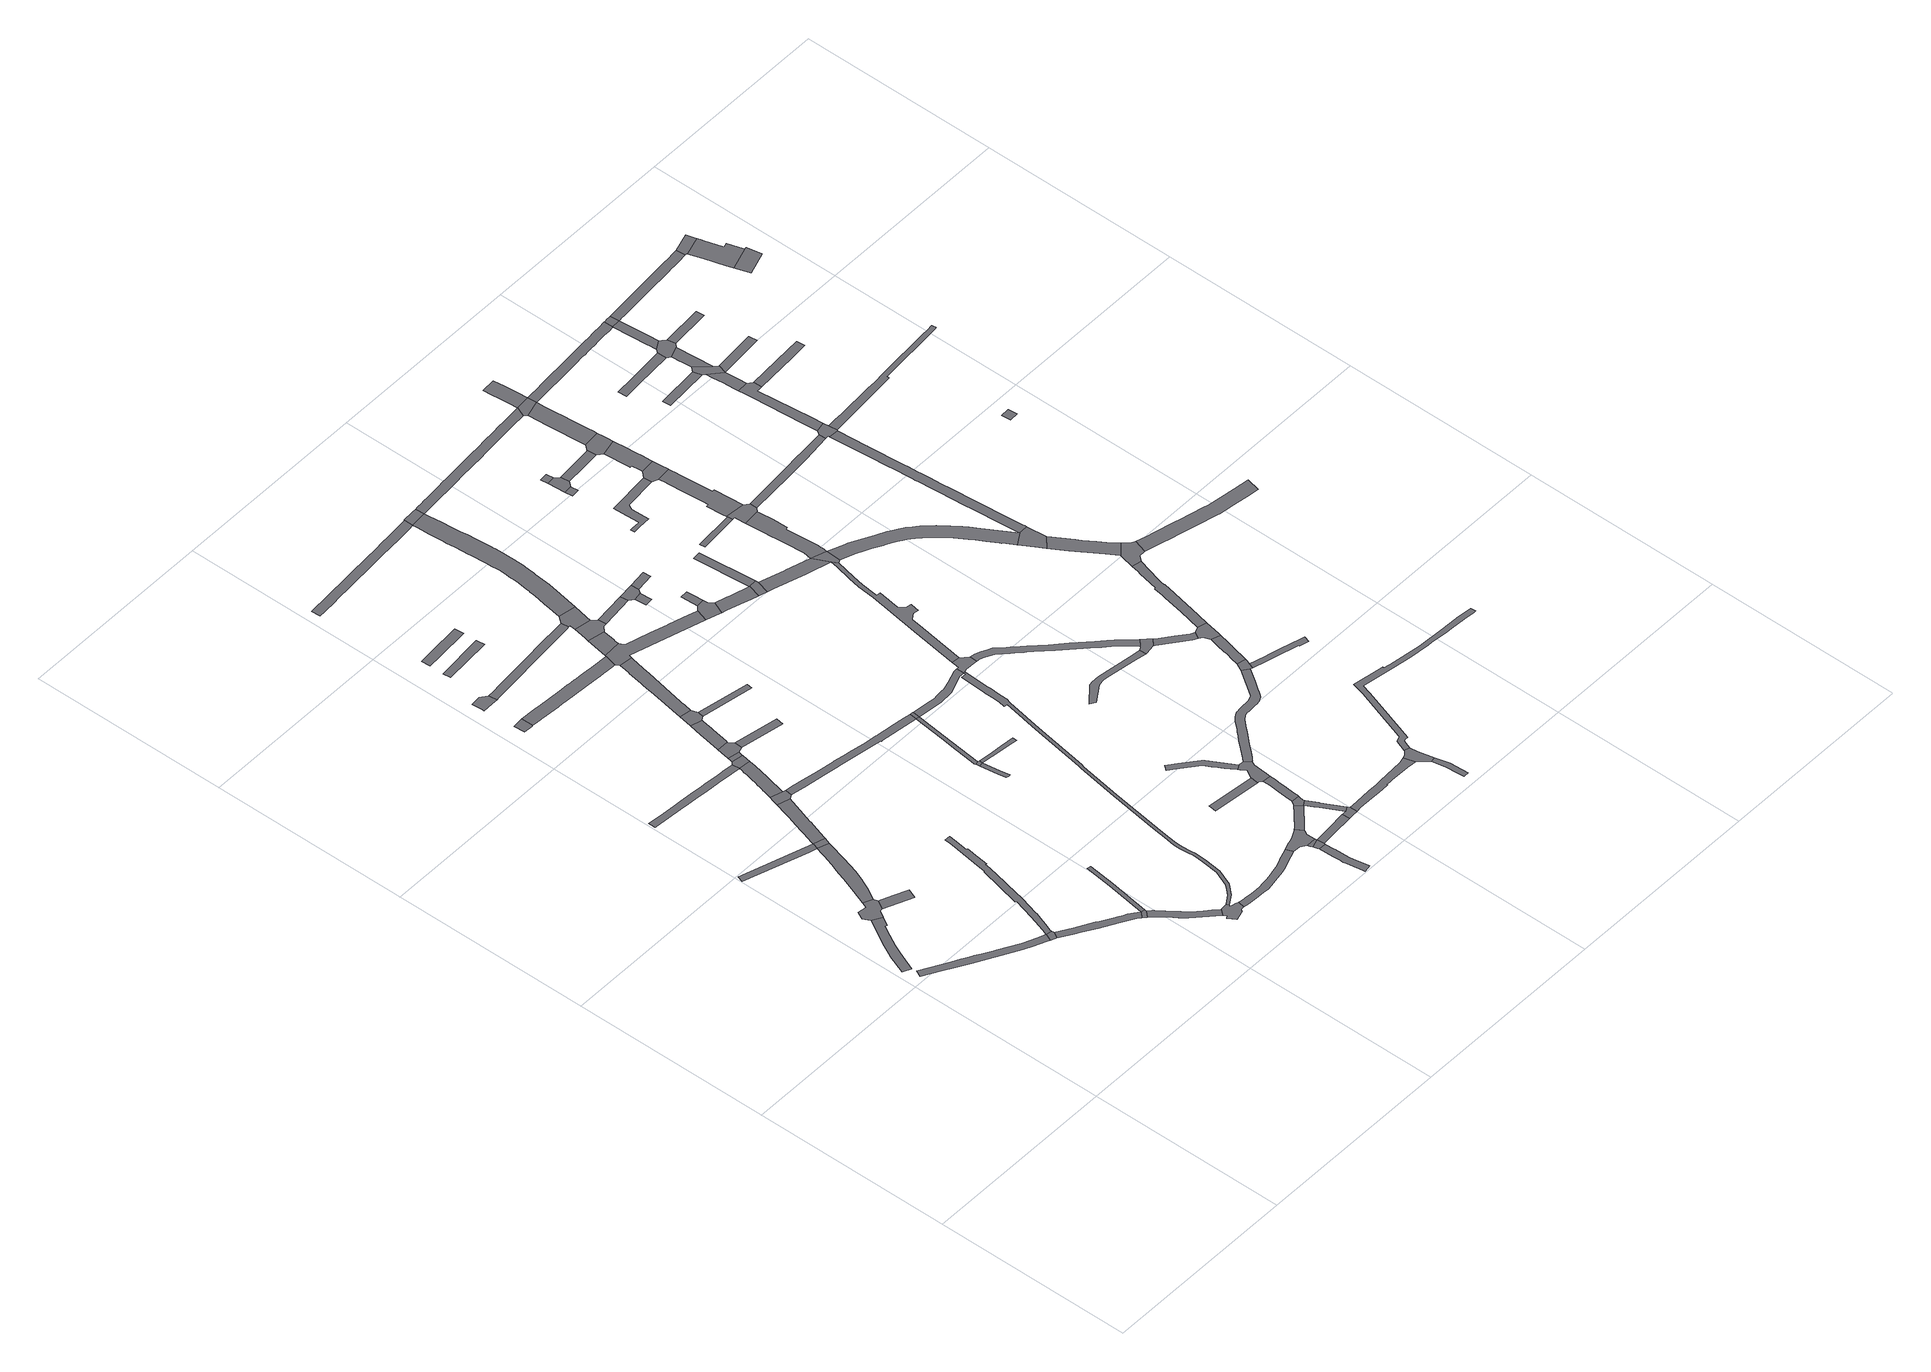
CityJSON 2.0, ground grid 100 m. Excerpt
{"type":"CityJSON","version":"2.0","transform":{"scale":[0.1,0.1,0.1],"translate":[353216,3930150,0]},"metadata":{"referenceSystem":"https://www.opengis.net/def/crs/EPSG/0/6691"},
"CityObjects":{
"road1":{"type":"Road","attributes":{"RoadStructureAttribute.sectionType":"1"},"geometry":[{"type":"MultiSurface","lod":"1","boundaries":[[[0,1,2,3,4,5,6,7,8,9,10,11,12,13,14,15]]]}]},
"road2":{"type":"Road","attributes":{"RoadStructureAttribute.sectionType":"1"},"geometry":[{"type":"MultiSurface","lod":"1","boundaries":[[[16,17,18,19,20,21,22,23,24,25,26,27,28,29,30,31,32,33,34,35,36,37,38,39,40,41]]]}]},
"road3":{"type":"Road","geometry":[{"type":"MultiSurface","lod":"1","boundaries":[[[42,43,44,45,46,47,48,49,50,0,15]]]}]},
"road4":{"type":"Road","attributes":{"RoadStructureAttribute.sectionType":"1"},"geometry":[{"type":"MultiSurface","lod":"1","boundaries":[[[51,52,53,54,55,56]]]}]},
"road5":{"type":"Road","attributes":{"RoadStructureAttribute.sectionType":"1"},"geometry":[{"type":"MultiSurface","lod":"1","boundaries":[[[43,57,58,59,44]]]}]},
"road6":{"type":"Road","attributes":{"RoadStructureAttribute.sectionType":"1"},"geometry":[{"type":"MultiSurface","lod":"1","boundaries":[[[60,61,62,63,64,65,66,67,68,69,70,71,72,56,73,74,75,76,77,78,79,80,81,82,83,84,85,86,46,45]]]}]},
"road7":{"type":"Road","geometry":[{"type":"MultiSurface","lod":"1","boundaries":[[[87,88,41,40,89,90,91]]]}]},
"road8":{"type":"Road","geometry":[{"type":"MultiSurface","lod":"1","boundaries":[[[56,72,92,51]]]}]},
"road9":{"type":"Road","attributes":{"RoadStructureAttribute.sectionType":"1"},"geometry":[{"type":"MultiSurface","lod":"1","boundaries":[[[90,93,94,95,96,97,98,99,100,101,102,103,104,105,106,107,108,91]]]}]},
"road10":{"type":"Road","attributes":{"RoadStructureAttribute.sectionType":"1"},"geometry":[{"type":"MultiSurface","lod":"1","boundaries":[[[109,110,111,112,113,114,115,116,117,118,119,120,121,122,123,124,125,126,127,128,129]]]}]},
"road11":{"type":"Road","attributes":{"RoadStructureAttribute.sectionType":"1"},"geometry":[{"type":"MultiSurface","lod":"1","boundaries":[[[88,130,131,132,133,134,135,136,137,138,139,140,141,142,143,144,145,146,147,148,149,150,151,152,153,154,155,156,157,158,159,41]]]}]},
"road12":{"type":"Road","attributes":{"RoadStructureAttribute.sectionType":"1"},"geometry":[{"type":"MultiSurface","lod":"1","boundaries":[[[92,160,161,162,163,164,165,166,167,168,169,170,171,172,173,174,175,176,177,178,179,51]]]}]},
"road13":{"type":"Road","geometry":[{"type":"MultiSurface","lod":"1","boundaries":[[[180,181,182,183,184]]]}]},
"road14":{"type":"Road","geometry":[{"type":"MultiSurface","lod":"1","boundaries":[[[100,99,185,186,187]]]}]},
"road15":{"type":"Road","geometry":[{"type":"MultiSurface","lod":"1","boundaries":[[[166,188,189,190,191,192,193,194,167]]]}]},
"road16":{"type":"Road","geometry":[{"type":"MultiSurface","lod":"1","boundaries":[[[195,196,197,198,199,200,201]]]}]},
"road17":{"type":"Road","attributes":{"RoadStructureAttribute.sectionType":"1"},"geometry":[{"type":"MultiSurface","lod":"1","boundaries":[[[202,203,204,205,206,207,208,209,210,211,212,213,214,215,216,217,186,185]]]}]},
"road18":{"type":"Road","attributes":{"RoadStructureAttribute.sectionType":"1"},"geometry":[{"type":"MultiSurface","lod":"1","boundaries":[[[218,219,220,221,119,222,223,224,225,226,227,228,229,230,231,232,233,191,190]]]}]},
"road19":{"type":"Road","attributes":{"RoadStructureAttribute.sectionType":"1"},"geometry":[{"type":"MultiSurface","lod":"1","boundaries":[[[187,234,235,236,237,100]]]}]},
"road20":{"type":"Road","geometry":[{"type":"MultiSurface","lod":"1","boundaries":[[[238,120,119,221,239]]]}]},
"road21":{"type":"Road","attributes":{"RoadStructureAttribute.sectionType":"1"},"geometry":[{"type":"MultiSurface","lod":"1","boundaries":[[[240,241,242,243,244,238,239]]]}]},
"road22":{"type":"Road","geometry":[{"type":"MultiSurface","lod":"1","boundaries":[[[245,246,247,248,249,250,251,252,253,209,208,254,255,256,257]]]}]},
"road23":{"type":"Road","geometry":[{"type":"MultiSurface","lod":"1","boundaries":[[[258,259,260,261,262,243,242]]]}]},
"road24":{"type":"Road","attributes":{"RoadStructureAttribute.sectionType":"1"},"geometry":[{"type":"MultiSurface","lod":"1","boundaries":[[[263,264,265,266]]]}]},
"road25":{"type":"Road","attributes":{"RoadStructureAttribute.sectionType":"1"},"geometry":[{"type":"MultiSurface","lod":"1","boundaries":[[[267,268,269,270,271,272,273,274,275,276,277,278,279,280,281,282,283,284,285,286,287,288,289,290,291,292,293,294,183,182]]]}]},
"road26":{"type":"Road","attributes":{"RoadStructureAttribute.sectionType":"1"},"geometry":[{"type":"MultiSurface","lod":"1","boundaries":[[[260,295,296,297,298,299,300,301,302,303,304,261]]]}]},
"road27":{"type":"Road","attributes":{"RoadStructureAttribute.sectionType":"1"},"geometry":[{"type":"MultiSurface","lod":"1","boundaries":[[[305,306,307,308,309,310]]]}]},
"road28":{"type":"Road","geometry":[{"type":"MultiSurface","lod":"1","boundaries":[[[311,312,313,300,299,314,315,316]]]}]},
"road29":{"type":"Road","attributes":{"RoadStructureAttribute.sectionType":"1"},"geometry":[{"type":"MultiSurface","lod":"1","boundaries":[[[317,318,319,320,195,201,321,322,323,324,325,326]]]}]},
"road30":{"type":"Road","geometry":[{"type":"MultiSurface","lod":"1","boundaries":[[[258,327,328,259]]]}]},
"road31":{"type":"Road","attributes":{"RoadStructureAttribute.sectionType":"1"},"geometry":[{"type":"MultiSurface","lod":"1","boundaries":[[[329,330,331,332,333,334,335,336,337,338,339,340,341,342,343,189,188,344,345,346,347,348,349,350,351,352,353,354]]]}]},
"road32":{"type":"Road","attributes":{"RoadStructureAttribute.sectionType":"1"},"geometry":[{"type":"MultiSurface","lod":"1","boundaries":[[[355,356,357,358,359,360,361,362,363,364,365,366,367,368,369,370,247,246,371,372,373,374,375,376,377,378,379,380,381,382,383,384]]]}]},
"road33":{"type":"Road","attributes":{"RoadStructureAttribute.sectionType":"1"},"geometry":[{"type":"MultiSurface","lod":"1","boundaries":[[[385,386,387,388,389,390,391,392,312,311,393,394,395,396,397,398,399,400,401,402]]]}]},
"road34":{"type":"Road","attributes":{"RoadStructureAttribute.sectionType":"1"},"geometry":[{"type":"MultiSurface","lod":"1","boundaries":[[[315,403,404,316]]]}]},
"road35":{"type":"Road","geometry":[{"type":"MultiSurface","lod":"1","boundaries":[[[405,406,407,408,409,410]]]}]},
"road36":{"type":"Road","attributes":{"RoadStructureAttribute.sectionType":"1"},"geometry":[{"type":"MultiSurface","lod":"1","boundaries":[[[411,412,413,414,415,416,417,418,419,420,421,422,423,424,425,426,427,428,429,430,431,432,433,434,435,436,437,438,439,440,441,442]]]}]},
"road37":{"type":"Road","geometry":[{"type":"MultiSurface","lod":"1","boundaries":[[[443,444,445,446,447,448,449,450]]]}]},
"road38":{"type":"Road","attributes":{"RoadStructureAttribute.sectionType":"1"},"geometry":[{"type":"MultiSurface","lod":"1","boundaries":[[[451,452,453,454,455,456,457,458,459,460,461,462,463,464,465,466,467,468,469,470,471,472,473,474,475,476,477,253,252,478,479,480,481,482,483,484,485,486,487,488,489,490,491,492,493,494,495,496,497,498,499,500,501,502,503]]]}]},
"road39":{"type":"Road","attributes":{"RoadStructureAttribute.sectionType":"1"},"geometry":[{"type":"MultiSurface","lod":"1","boundaries":[[[354,504,505,506,507,408,407,508,509,510]]]}]},
"road40":{"type":"Road","attributes":{"RoadStructureAttribute.sectionType":"1"},"geometry":[{"type":"MultiSurface","lod":"1","boundaries":[[[410,511,512,513,514,515,405,516,517,518,519,520,521,406,405]]]}]},
"road41":{"type":"Road","geometry":[{"type":"MultiSurface","lod":"1","boundaries":[[[522,523,524,525,526,449,448,527,528]]]}]},
"road42":{"type":"Road","geometry":[{"type":"MultiSurface","lod":"1","boundaries":[[[529,530,531,524,523,532,533,534,535,326,325]]]}]},
"road43":{"type":"Road","attributes":{"RoadStructureAttribute.sectionType":"1"},"geometry":[{"type":"MultiSurface","lod":"1","boundaries":[[[536,537,538,539,540,541,542,543,544,545,546,547,548,549,550]]]}]},
"road44":{"type":"Road","attributes":{"RoadStructureAttribute.sectionType":"1"},"geometry":[{"type":"MultiSurface","lod":"1","boundaries":[[[551,552,553,554,555,556,557,558,559,560,561,562,355,384]]]}]},
"road45":{"type":"Road","geometry":[{"type":"MultiSurface","lod":"1","boundaries":[[[563,564,565,536,550,566,567]]]}]},
"road46":{"type":"Road","attributes":{"RoadStructureAttribute.sectionType":"1"},"geometry":[{"type":"MultiSurface","lod":"1","boundaries":[[[553,552,568,564,563]]]}]},
"road47":{"type":"Road","attributes":{"RoadStructureAttribute.sectionType":"1"},"geometry":[{"type":"MultiSurface","lod":"1","boundaries":[[[569,570,571,572,573,574,575,576,577,578,579,580,443,450,281,280,385,402]]]}]},
"road48":{"type":"Road","geometry":[{"type":"MultiSurface","lod":"1","boundaries":[[[581,582,329,354,510]]]}]},
"road49":{"type":"Road","attributes":{"RoadStructureAttribute.sectionType":"1"},"geometry":[{"type":"MultiSurface","lod":"1","boundaries":[[[583,584,522,528]]]}]},
"road50":{"type":"Road","attributes":{"RoadStructureAttribute.sectionType":"1"},"geometry":[{"type":"MultiSurface","lod":"1","boundaries":[[[585,586,587,588,589,590,591,592,563,567]]]}]},
"road51":{"type":"Road","attributes":{"RoadStructureAttribute.sectionType":"1"},"geometry":[{"type":"MultiSurface","lod":"1","boundaries":[[[593,594,595,596]]]}]},
"road52":{"type":"Road","attributes":{"RoadStructureAttribute.sectionType":"1"},"geometry":[{"type":"MultiSurface","lod":"1","boundaries":[[[597,598,599,600,601,602,603,604,605,606,607,608,609,610,611,612,613,614,615,616,617,618,442,619,620,621,622,623,624,625,626,627,628,629,630,631,632,633,634,635,636,637,638,639,640,641,642,643,644,645,646,647,648,535,534]]]}]},
"road53":{"type":"Road","geometry":[{"type":"MultiSurface","lod":"1","boundaries":[[[649,650,651,652,653,654,655,557,556,656,657,658,659,660,661,662,663,664,665,666,658,667]]]}]},
"road54":{"type":"Road","attributes":{"RoadStructureAttribute.sectionType":"1"},"geometry":[{"type":"MultiSurface","lod":"1","boundaries":[[[668,669,670,671,672,673,674,675,676,677,678,581,510,679,680,681,682,683,684,503]]]}]},
"road55":{"type":"Road","geometry":[{"type":"MultiSurface","lod":"1","boundaries":[[[685,686,687,688]]]}]},
"road56":{"type":"Road","geometry":[{"type":"MultiSurface","lod":"1","boundaries":[[[689,690,691,692,667,658,666,693,694,695,696,697]]]}]},
"road57":{"type":"Road","geometry":[{"type":"MultiSurface","lod":"1","boundaries":[[[584,583,685,688,698,699]]]}]},
"road58":{"type":"Road","attributes":{"RoadStructureAttribute.sectionType":"1"},"geometry":[{"type":"MultiSurface","lod":"1","boundaries":[[[700,701,702,703,704,705,706,707,708,709,710,711,712]]]}]},
"road59":{"type":"Road","geometry":[{"type":"MultiSurface","lod":"1","boundaries":[[[713,714,715,663,662,716,589,588]]]}]},
"road60":{"type":"Road","attributes":{"RoadStructureAttribute.sectionType":"1"},"geometry":[{"type":"MultiSurface","lod":"1","boundaries":[[[717,718,719,720,721,722,723,724,725,726,727,728,689,697]]]}]},
"road61":{"type":"Road","geometry":[{"type":"MultiSurface","lod":"1","boundaries":[[[729,730,731,732,733,734,574,573]]]}]},
"road62":{"type":"Road","geometry":[{"type":"MultiSurface","lod":"1","boundaries":[[[411,442,618,735,736,737]]]}]},
"road63":{"type":"Road","geometry":[{"type":"MultiSurface","lod":"1","boundaries":[[[733,738,739,740,734]]]}]},
"road64":{"type":"Road","attributes":{"RoadStructureAttribute.sectionType":"1"},"geometry":[{"type":"MultiSurface","lod":"1","boundaries":[[[698,741,742,699]]]}]},
"road65":{"type":"Road","geometry":[{"type":"MultiSurface","lod":"1","boundaries":[[[711,743,744,596,595,745,724,723,746,747,748,749,750,751,752,753,754,712]]]}]},
"road66":{"type":"Road","attributes":{"RoadStructureAttribute.sectionType":"1"},"geometry":[{"type":"MultiSurface","lod":"1","boundaries":[[[755,756,757,731,730,758,759,760,761,762]]]}]},
"road67":{"type":"Road","geometry":[{"type":"MultiSurface","lod":"1","boundaries":[[[502,763,764,765,766,767,768,769,770,771,668,503]]]}]},
"road68":{"type":"Road","attributes":{"RoadStructureAttribute.sectionType":"1"},"geometry":[{"type":"MultiSurface","lod":"1","boundaries":[[[772,773,774,775,776,777,778,779,780,715,714,781,782,783,784,785,786,787,788,789,790,791,792,793,794]]]}]},
"road69":{"type":"Road","geometry":[{"type":"MultiSurface","lod":"1","boundaries":[[[761,795,796,797,798,762]]]}]},
"road70":{"type":"Road","attributes":{"RoadStructureAttribute.sectionType":"1"},"geometry":[{"type":"MultiSurface","lod":"1","boundaries":[[[798,799,800,801,762]]]}]},
"road71":{"type":"Road","attributes":{"RoadStructureAttribute.sectionType":"1"},"geometry":[{"type":"MultiSurface","lod":"1","boundaries":[[[802,803,804,805,806,769,768,807,808,809,810,811,812,813,814,815,816,817,818,819]]]}]},
"road72":{"type":"Road","attributes":{"RoadStructureAttribute.sectionType":"1"},"geometry":[{"type":"MultiSurface","lod":"1","boundaries":[[[820,821,822,823,824,825,826,827,828,829,830,831,832]]]}]},
"road73":{"type":"Road","attributes":{"RoadStructureAttribute.sectionType":"1"},"geometry":[{"type":"MultiSurface","lod":"1","boundaries":[[[833,834,835,836,837,838,839,840,841,842,843,844,845,846,847,848,849,850,851,852,853,854,855,856,857,858,859,860,861,862,863,864,865,866,867,868,869,870,871,872,873,874,875,876,877,878,879,880,881,754,753]]]}]},
"road74":{"type":"Road","attributes":{"RoadStructureAttribute.sectionType":"1"},"geometry":[{"type":"MultiSurface","lod":"1","boundaries":[[[882,883,884,885,797,796,886,887,819]]]}]},
"road75":{"type":"Road","attributes":{"RoadStructureAttribute.sectionType":"1"},"geometry":[{"type":"MultiSurface","lod":"1","boundaries":[[[888,889,890,891,892,893,894,895,896,897,898,899,900,901,902,903,904,905,906,767,766,907,908,909,910,911,912,913,914,915,916,917,918,919,920,921,922,923]]]}]},
"road76":{"type":"Road","attributes":{"RoadStructureAttribute.sectionType":"1"},"geometry":[{"type":"MultiSurface","lod":"1","boundaries":[[[924,925,926,927,928,929,930,931,932,933]]]}]},
"road77":{"type":"Road","geometry":[{"type":"MultiSurface","lod":"1","boundaries":[[[793,934,924,933,935,936,937,938,939,794]]]}]},
"road78":{"type":"Road","attributes":{"RoadStructureAttribute.sectionType":"1"},"geometry":[{"type":"MultiSurface","lod":"1","boundaries":[[[940,941,942,943,944,945,946,947,948,949,950,951,952,953,954,955,956,957,958,959,960,735,618,961,962,963,964,965,966,967,968,969,970,971,972,973,974,975,976,977,978,979]]]}]},
"road79":{"type":"Road","geometry":[{"type":"MultiSurface","lod":"1","boundaries":[[[980,981,982,983]]]}]},
"road80":{"type":"Road","geometry":[{"type":"MultiSurface","lod":"1","boundaries":[[[984,985,983,982,986,987]]]}]},
"road81":{"type":"Road","attributes":{"RoadStructureAttribute.sectionType":"1"},"geometry":[{"type":"MultiSurface","lod":"1","boundaries":[[[988,989,990,991]]]}]},
"road82":{"type":"Road","geometry":[{"type":"MultiSurface","lod":"1","boundaries":[[[992,993,985,984]]]}]},
"road83":{"type":"Road","attributes":{"RoadStructureAttribute.sectionType":"1"},"geometry":[{"type":"MultiSurface","lod":"1","boundaries":[[[994,995,996,997,998,999,1000,1001,1002,1003,1004,1005,1006,1007]]]}]},
"road84":{"type":"Road","geometry":[{"type":"MultiSurface","lod":"1","boundaries":[[[819,818,1008,1009,882]]]}]},
"road85":{"type":"Road","attributes":{"RoadStructureAttribute.sectionType":"1"},"geometry":[{"type":"MultiSurface","lod":"1","boundaries":[[[1010,1011,1012,1013,1014,1015,1016,882,1009,1017,1018,1019,1020,1021,1022,1023,1024,1025,1026,1027,1028]]]}]},
"road86":{"type":"Road","geometry":[{"type":"MultiSurface","lod":"1","boundaries":[[[1029,1030,1031,1032,888,923,1033,832,831]]]}]},
"road87":{"type":"Road","attributes":{"RoadStructureAttribute.sectionType":"1"},"geometry":[{"type":"MultiSurface","lod":"1","boundaries":[[[986,1034,1035,1036,1037,1038,1039,987]]]}]},
"road88":{"type":"Road","geometry":[{"type":"MultiSurface","lod":"1","boundaries":[[[991,1040,1041,1028,1027,1042,1043,1044,1045,988]]]}]},
"road89":{"type":"Road","geometry":[{"type":"MultiSurface","lod":"1","boundaries":[[[1046,1047,1048,1049,1050,862,861,1051]]]}]},
"road90":{"type":"Road","attributes":{"RoadStructureAttribute.sectionType":"1"},"geometry":[{"type":"MultiSurface","lod":"1","boundaries":[[[1052,1053,1054,1055,1056,1057,1058,1059,1060,1061,1062,1063,1045,1044,1064,1065,1066,1067,1068,1069]]]}]},
"road91":{"type":"Road","attributes":{"RoadStructureAttribute.sectionType":"1"},"geometry":[{"type":"MultiSurface","lod":"1","boundaries":[[[1070,1071,1072,1073,1031,1030,1074,1075,1076]]]}]},
"road92":{"type":"Road","geometry":[{"type":"MultiSurface","lod":"1","boundaries":[[[1077,1078,1079,1080,1081,1007,1006,1082,1052,1069]]]}]},
"road93":{"type":"Road","attributes":{"RoadStructureAttribute.sectionType":"1"},"geometry":[{"type":"MultiSurface","lod":"1","boundaries":[[[1048,1083,1084,1085,1086,1087,1088,1089,1090,1091,1092,1093,1049]]]}]},
"road94":{"type":"Road","attributes":{"RoadStructureAttribute.sectionType":"1"},"geometry":[{"type":"MultiSurface","lod":"1","boundaries":[[[1080,1094,1095,1096,1097,1098,1099,1100,1101,1102,1103,1081]]]}]},
"road95":{"type":"Road","geometry":[{"type":"MultiSurface","lod":"1","boundaries":[[[1036,1099,1098,1104,1105,1106,1107,1037]]]}]},
"road96":{"type":"Road","geometry":[{"type":"MultiSurface","lod":"1","boundaries":[[[1108,1070,1076,1109,1089,1088,1110,1111]]]}]},
"road97":{"type":"Road","attributes":{"RoadStructureAttribute.sectionType":"1"},"geometry":[{"type":"MultiSurface","lod":"1","boundaries":[[[1112,1113,1114,1115,1116,1117,1118,1119,1120,1121,1122,1123,1124,1125,1126,1127,1128,1129,1130,1131,1132,1133,1134,1135,1136,1137,1138,1139,1140,1141,1142,1143,1144,1145,1146,1147,1148,1149,1150,1009,1008]]]}]},
"road98":{"type":"Road","attributes":{"RoadStructureAttribute.sectionType":"1"},"geometry":[{"type":"MultiSurface","lod":"1","boundaries":[[[1151,1152,1153,1154,1155,1156,1157,1158,1159,1160,1161,1046,1051]]]}]},
"road99":{"type":"Road","attributes":{"RoadStructureAttribute.sectionType":"1"},"geometry":[{"type":"MultiSurface","lod":"1","boundaries":[[[1162,1163,1164,1165,1166,1167,1168,1169,1170,1171,1107,1106]]]}]},
"road100":{"type":"Road","geometry":[{"type":"MultiSurface","lod":"1","boundaries":[[[940,979,1170,1169,1172]]]}]},
"road101":{"type":"Road","attributes":{"RoadStructureAttribute.sectionType":"1"},"geometry":[{"type":"MultiSurface","lod":"1","boundaries":[[[1172,1173,1174,1175,1176,1177,1178,1179,940]]]}]},
"road102":{"type":"Road","attributes":{"RoadStructureAttribute.sectionType":"1"},"geometry":[{"type":"MultiSurface","lod":"1","boundaries":[[[1180,1181,1182,1183,1184,1185,1186,1187,1188,1189,1190,1191,1192,1193,1194,1195,1196,1108,1111]]]}]},
"road103":{"type":"Road","attributes":{"RoadStructureAttribute.sectionType":"1"},"geometry":[{"type":"MultiSurface","lod":"1","boundaries":[[[1197,1198,1199,1200,1201,1202,1203,1204,1205,1206,1207,1208,1209,1210,1211,1212,1213,1214,1215,1216,1217,1218,1219,1220,1221,1222,1223,1224,1225,1226,1227,1228,1229,1230,937,936]]]}]},
"road104":{"type":"Road","attributes":{"RoadStructureAttribute.sectionType":"1"},"geometry":[{"type":"MultiSurface","lod":"1","boundaries":[[[1231,1232,1233,1234,1235,1043,1042,1236,1237,1238,1239]]]}]},
"road105":{"type":"Road","geometry":[{"type":"MultiSurface","lod":"1","boundaries":[[[1240,1241,1242,1133,1132,1243,1244,1245,1246]]]}]},
"road106":{"type":"Road","attributes":{"RoadStructureAttribute.sectionType":"1"},"geometry":[{"type":"MultiSurface","lod":"1","boundaries":[[[1247,1248,1249,1250,1251,1252,1253,1254,1255,1256,1240,1246]]]}]},
"road107":{"type":"Road","geometry":[{"type":"MultiSurface","lod":"1","boundaries":[[[1257,1258,1259,1260,1261,1250,1249,1262,1189,1188]]]}]},
"road108":{"type":"Road","attributes":{"RoadStructureAttribute.sectionType":"1"},"geometry":[{"type":"MultiSurface","lod":"1","boundaries":[[[1263,1264,1265,1266,1267,1268,1269,1270,1271,1272,1273,1274,1275,1276,1277,1278,1279,1133,1242,1280,1281,1282,1283,1284,1285,1286,1287,1288,1289,1290,1291,1292,1293,1294,1295,1296]]]}]},
"road109":{"type":"Road","attributes":{"RoadStructureAttribute.sectionType":"1"},"geometry":[{"type":"MultiSurface","lod":"1","boundaries":[[[1169,1297,1298,1299,1300,1301,1302,1303,1304,1305,1306,1307,1308,1309,1310,1311,1312,1313,1314,1315,1316,1317,1318,1319,1320,1321,1322,1323,1324,1325,1326,1327,1328,1172]]]}]},
"road110":{"type":"Road","attributes":{"RoadStructureAttribute.sectionType":"1"},"geometry":[{"type":"MultiSurface","lod":"1","boundaries":[[[1329,1330,1331,1332,1333]]]}]},
"road111":{"type":"Road","attributes":{"RoadStructureAttribute.sectionType":"1"},"geometry":[{"type":"MultiSurface","lod":"1","boundaries":[[[1334,1335,1336,1337,1338,1339]]]}]},
"road112":{"type":"Road","geometry":[{"type":"MultiSurface","lod":"1","boundaries":[[[1340,1263,1296,1341,1342,1343,1344,1231,1239]]]}]},
"road113":{"type":"Road","attributes":{"RoadStructureAttribute.sectionType":"1"},"geometry":[{"type":"MultiSurface","lod":"1","boundaries":[[[1343,1345,1346,1347,1348,1349,1350,1351,1352,1353,1354,1355,1344]]]}]},
"road114":{"type":"Road","geometry":[{"type":"MultiSurface","lod":"1","boundaries":[[[1356,1357,1358,1359,1360,1361,1351,1350]]]}]},
"road115":{"type":"Road","geometry":[{"type":"MultiSurface","lod":"1","boundaries":[[[1362,1333,1332,1358,1357,1363,1364]]]}]},
"road116":{"type":"Road","attributes":{"RoadStructureAttribute.sectionType":"1"},"geometry":[{"type":"MultiSurface","lod":"1","boundaries":[[[1365,1366,1367,1368,1362,1364,1369]]]}]},
"road117":{"type":"Road","attributes":{"RoadStructureAttribute.sectionType":"1"},"geometry":[{"type":"MultiSurface","lod":"1","boundaries":[[[1370,1371,1372,1373,1374,1375,1376,1377,1378,1379,1259,1258,1380,1381,1382,1383,1384,1385,1386,1387,1388,1389]]]}]},
"road118":{"type":"Road","geometry":[{"type":"MultiSurface","lod":"1","boundaries":[[[1365,1369,1390,1391,1392,1393,1394,1334,1339]]]}]},
"road119":{"type":"Road","attributes":{"RoadStructureAttribute.sectionType":"1"},"geometry":[{"type":"MultiSurface","lod":"1","boundaries":[[[1395,1396,1394,1393,1397,1398,1399,1312]]]}]},
"road120":{"type":"Road","geometry":[{"type":"MultiSurface","lod":"1","boundaries":[[[1399,1400,1401,1402,1313,1312]]]}]},
"road121":{"type":"Road","attributes":{"RoadStructureAttribute.sectionType":"1"},"geometry":[{"type":"MultiSurface","lod":"1","boundaries":[[[1357,1403,1404,1363]]]}]},
"road122":{"type":"Road","attributes":{"RoadStructureAttribute.sectionType":"1"},"geometry":[{"type":"MultiSurface","lod":"1","boundaries":[[[1348,1405,1406,1407,1408,1349]]]}]},
"road123":{"type":"Road","attributes":{"RoadStructureAttribute.sectionType":"1"},"geometry":[{"type":"MultiSurface","lod":"1","boundaries":[[[1390,1409,1410,1391]]]}]},
"road124":{"type":"Road","attributes":{"RoadStructureAttribute.sectionType":"1"},"geometry":[{"type":"MultiSurface","lod":"1","boundaries":[[[1411,1412,1413,1414,1415,1416,1417,1418,1419,1342,1341,1420,1421,1422,1423,1424,1425,1426,1427]]]}]},
"road125":{"type":"Road","attributes":{"RoadStructureAttribute.sectionType":"1"},"geometry":[{"type":"MultiSurface","lod":"1","boundaries":[[[1428,1429,1430,1431]]]}]},
"road126":{"type":"Road","attributes":{"RoadStructureAttribute.sectionType":"1"},"geometry":[{"type":"MultiSurface","lod":"1","boundaries":[[[1432,1433,1434,1435,1436,1437,1438,1439,1440,1441,1442,1443,1400,1399,1444,1445,1446,1447,1448,1449,1450,1451,1452,1453,1454,1455,1456,1457,1458]]]}]},
"road127":{"type":"Road","geometry":[{"type":"MultiSurface","lod":"1","boundaries":[[[1459,1460,1461,1462,1458,1457,1463,1464]]]}]},
"road128":{"type":"Road","attributes":{"RoadStructureAttribute.sectionType":"1"},"geometry":[{"type":"MultiSurface","lod":"1","boundaries":[[[1465,1466,1467,1468,1469,1470,1471,1459,1464,1472,1473,1474,1475]]]}]},
"road129":{"type":"Road","geometry":[{"type":"MultiSurface","lod":"1","boundaries":[[[1475,1474,1476,1477,1478]]]}]}
},
"vertices":[
[182,1399,0],[109,1273,0],[81,1217,0],[81,1216,0],[79,1212,0],[72,1199,0],[34,1101,0],[74,1083,0],[114,1180,0],[136,1226,0],[166,1282,0],[187,1321,0],[191,1328,0],[194,1333,0],[203,1328,0],[229,1372,0],
[557,801,0],[527,813,0],[497,826,0],[482,833,0],[391,883,0],[380,889,0],[334,916,0],[305,934,0],[301,936,0],[272,952,0],[254,962,0],[214,984,0],[80,1059,0],[64,1026,0],[153,975,0],[194,952,0],[216,939,0],[271,908,0],[284,900,0],[423,824,0],[445,812,0],[465,800,0],[506,781,0],[567,755,0],[582,748,0],[597,783,0],
[250,1407,0],[265,1408,0],[290,1452,0],[284,1475,0],[238,1494,0],[227,1466,0],[184,1473,0],[180,1466,0],[165,1435,0],
[371,1881,0],[334,1892,0],[16,1993,0],[6,1962,0],[322,1861,0],[361,1849,0],
[406,1350,0],[425,1396,0],[356,1425,0],
[289,1483,0],[295,1494,0],[315,1529,0],[335,1574,0],[341,1587,0],[343,1592,0],[362,1637,0],[375,1679,0],[388,1729,0],[391,1737,0],[410,1806,0],[414,1817,0],[418,1831,0],[360,1843,0],[353,1823,0],[348,1805,0],[344,1790,0],[339,1776,0],[335,1764,0],[332,1752,0],[328,1741,0],[323,1729,0],[319,1716,0],[313,1703,0],[308,1685,0],[294,1647,0],[267,1567,0],
[627,772,0],[625,779,0],[606,738,0],[610,736,0],[629,766,0],
[428,1863,0],
[670,700,0],[707,678,0],[767,642,0],[817,613,0],[863,587,0],[925,551,0],[934,542,0],[958,567,0],[933,585,0],[912,601,0],[896,609,0],[878,620,0],[857,631,0],[802,664,0],[788,673,0],[703,721,0],
[14,2450,0],[18,2449,0],[23,2449,0],[164,2437,0],[211,2433,0],[274,2428,0],[315,2424,0],[347,2421,0],[393,2418,0],[464,2411,0],[511,2406,0],[508,2444,0],[463,2448,0],[423,2451,0],[341,2458,0],[327,2460,0],[282,2464,0],[199,2470,0],[164,2473,0],[101,2478,0],[14,2485,0],
[628,790,0],[635,812,0],[665,896,0],[666,900,0],[693,1000,0],[716,1099,0],[720,1117,0],[743,1222,0],[747,1248,0],[754,1248,0],[765,1331,0],[769,1356,0],[770,1367,0],[764,1368,0],[774,1445,0],[777,1471,0],[750,1473,0],[748,1451,0],[748,1447,0],[735,1362,0],[719,1255,0],[715,1229,0],[715,1227,0],[714,1223,0],[710,1224,0],[661,1013,0],[660,1009,0],[666,1006,0],[636,900,0],[607,812,0],
[430,1871,0],[455,1950,0],[462,1972,0],[464,1978,0],[487,2052,0],[505,2109,0],[511,2127,0],[449,2147,0],[444,2128,0],[438,2109,0],[432,2087,0],[425,2063,0],[417,2037,0],[409,2009,0],[405,1998,0],[400,1980,0],[396,1966,0],[391,1950,0],[383,1921,0],[374,1893,0],
[90,3237,0],[135,3235,0],[140,3235,0],[140,3297,0],[86,3292,0],
[950,527,0],[977,554,0],[978,563,0],
[531,2139,0],[538,2176,0],[523,2179,0],[463,2197,0],[462,2194,0],[459,2181,0],[454,2164,0],
[155,3490,0],[121,3516,0],[71,3511,0],[75,3465,0],[75,3448,0],[127,3447,0],[159,3449,0],
[968,509,0],[990,482,0],[1021,442,0],[1035,423,0],[1058,393,0],[1060,391,0],[1165,292,0],[1189,320,0],[1160,346,0],[1121,382,0],[1114,390,0],[1089,415,0],[1068,441,0],[1028,493,0],[1000,529,0],[994,537,0],
[548,2287,0],[566,2367,0],[566,2369,0],[571,2401,0],[509,2394,0],[505,2375,0],[501,2357,0],[497,2339,0],[493,2321,0],[489,2303,0],[485,2284,0],[481,2266,0],[478,2254,0],[476,2248,0],[472,2231,0],[468,2214,0],
[1009,766,0],[1026,904,0],[1006,907,0],[990,769,0],
[520,2455,0],[578,2446,0],
[580,2456,0],[582,2469,0],[582,2471,0],[525,2482,0],[523,2469,0],
[1244,256,0],[1260,256,0],[1268,292,0],[1254,295,0],[1237,301,0],[1228,304,0],[1224,306,0],[1231,311,0],[1223,323,0],[1177,276,0],[1162,267,0],[1186,230,0],[1235,244,0],
[612,2481,0],[613,2522,0],[596,2547,0],[537,2548,0],[530,2505,0],
[376,3703,0],[372,3745,0],[129,3720,0],[133,3683,0],
[149,3234,0],[190,3232,0],[195,3232,0],[203,3231,0],[296,3225,0],[319,3224,0],[336,3222,0],[394,3218,0],[508,3212,0],[551,3210,0],[571,3209,0],[592,3208,0],[627,3206,0],[638,3205,0],[654,3266,0],[565,3271,0],[557,3272,0],[515,3274,0],[461,3277,0],[460,3277,0],[443,3278,0],[437,3279,0],[418,3280,0],[383,3282,0],[370,3282,0],[313,3286,0],[244,3291,0],[231,3292,0],
[598,2556,0],[613,2640,0],[615,2651,0],[624,2704,0],[626,2713,0],[569,2728,0],[557,2660,0],[546,2599,0],[545,2594,0],[543,2581,0],
[130,3793,0],[201,3799,0],[369,3813,0],[365,3858,0],[197,3844,0],[126,3838,0],
[640,2786,0],[582,2797,0],[570,2730,0],[627,2714,0],[646,2727,0],[652,2757,0],
[501,3522,0],[461,3518,0],[234,3497,0],[189,3492,0],[172,3451,0],[291,3462,0],[450,3477,0],[673,3498,0],[684,3499,0],[680,3538,0],
[830,2439,0],[837,2479,0],
[1222,2069,0],[1188,2074,0],[1143,2080,0],[1135,2081,0],[1031,2095,0],[1030,2095,0],[988,2101,0],[961,2105,0],[901,2115,0],[850,2123,0],[802,2132,0],[797,2132,0],[706,2147,0],[618,2162,0],[572,2170,0],[560,2135,0],[602,2128,0],[721,2108,0],[792,2097,0],[793,2097,0],[862,2086,0],[984,2065,0],[1022,2059,0],[1021,2056,0],[1023,2056,0],[1217,2030,0],
[1635,347,0],[1611,337,0],[1589,329,0],[1580,326,0],[1563,319,0],[1531,307,0],[1501,301,0],[1470,293,0],[1443,289,0],[1411,286,0],[1399,285,0],[1372,284,0],[1343,284,0],[1319,287,0],[1290,288,0],[1272,291,0],[1288,253,0],[1336,250,0],[1350,250,0],[1381,248,0],[1411,248,0],[1447,252,0],[1482,259,0],[1508,264,0],[1522,268,0],[1542,273,0],[1569,282,0],[1595,292,0],[1616,299,0],[1649,312,0],
[652,3187,0],[642,3133,0],[641,3127,0],[627,3050,0],[625,3039,0],[620,3013,0],[612,2966,0],[599,2894,0],[648,2828,0],[648,2831,0],[651,2848,0],[653,2855,0],[666,2924,0],[680,2994,0],[695,3065,0],[697,3078,0],[708,3136,0],[717,3178,0],
[907,2678,0],[912,2707,0],
[1198,1649,0],[1200,1667,0],[1194,1668,0],[1175,1664,0],[1177,1651,0],[1178,1646,0],
[719,4436,0],[673,4432,0],[607,4427,0],[550,4423,0],[520,4420,0],[438,4414,0],[406,4411,0],[374,4409,0],[296,4403,0],[256,4399,0],[218,4396,0],[137,4390,0],[86,4386,0],[64,4384,0],[54,4383,0],[57,4339,0],[87,4340,0],[113,4342,0],[135,4344,0],[202,4349,0],[205,4350,0],[244,4352,0],[290,4357,0],[317,4359,0],[320,4359,0],[391,4364,0],[451,4369,0],[509,4374,0],[551,4377,0],[625,4382,0],[690,4388,0],[718,4390,0],
[745,3279,0],[748,3299,0],[750,3308,0],[759,3364,0],[760,3367,0],[760,3368,0],[676,3384,0],[656,3273,0],
[1555,2045,0],[1530,2045,0],[1524,1927,0],[1523,1912,0],[1521,1870,0],[1520,1831,0],[1514,1798,0],[1520,1797,0],[1532,1795,0],[1527,1770,0],[1497,1608,0],[1447,1329,0],[1444,1311,0],[1407,1102,0],[1369,851,0],[1356,762,0],[1352,735,0],[1351,712,0],[1351,684,0],[1354,649,0],[1354,644,0],[1356,616,0],[1354,565,0],[1343,477,0],[1312,400,0],[1294,380,0],[1272,356,0],[1282,344,0],[1313,379,0],[1325,392,0],[1358,473,0],[1369,564,0],[1371,616,0],[1369,645,0],[1369,650,0],[1366,685,0],[1366,712,0],[1367,733,0],[1371,760,0],[1382,838,0],[1422,1099,0],[1459,1310,0],[1462,1326,0],[1512,1605,0],[1542,1767,0],[1547,1793,0],[1555,1818,0],[1555,1823,0],[1556,1869,0],[1558,1911,0],[1558,1925,0],[1565,2056,0],[1555,2057,0],
[1198,1875,0],[1186,1784,0],[1177,1705,0],[1173,1672,0],[1192,1674,0],[1210,1829,0],[1235,2030,0],
[1192,1554,0],[1198,1516,0],[1210,1514,0],[1220,1513,0],[1211,1568,0],[1303,1636,0],[1371,1629,0],[1394,1627,0],[1394,1649,0],[1328,1655,0],[1274,1659,0],
[797,3432,0],[774,3456,0],[690,3470,0],[679,3404,0],[678,3398,0],[783,3391,0],[801,3393,0],
[695,3500,0],[694,3496,0],[694,3494,0],[780,3486,0],[787,3523,0],[793,3555,0],[706,3572,0],
[1731,236,0],[1733,166,0],[1735,125,0],[1735,121,0],[1735,110,0],[1736,106,0],[1751,15,0],[1752,4,0],[1791,11,0],[1790,21,0],[1777,88,0],[1773,115,0],[1770,185,0],[1770,193,0],[1767,238,0],
[1684,309,0],[1712,289,0],[1764,292,0],[1761,335,0],[1770,354,0],[1772,359,0],[1750,394,0],[1741,388,0],[1709,371,0],[1686,363,0],[1673,359,0],[1639,348,0],
[1765,281,0],[1721,265,0],[1728,245,0],[1767,244,0],[1768,244,0],
[1716,278,0],
[720,3194,0],[721,3197,0],[965,3125,0],[1022,3108,0],[1091,3087,0],[1110,3149,0],[1040,3168,0],[967,3190,0],[965,3191,0],[883,3215,0],[761,3251,0],[754,3258,0],
[1238,2067,0],[1237,2067,0],
[966,3411,0],[961,3451,0],
[1804,247,0],[1869,253,0],[1925,257,0],[1952,259,0],[1948,297,0],[1916,294,0],[1885,290,0],[1824,285,0],
[1624,756,0],[1619,716,0],[1861,691,0],[1865,731,0],
[811,3654,0],[825,3727,0],[831,3809,0],[833,3824,0],[835,3849,0],[838,3872,0],[838,3878,0],[839,3936,0],[839,3984,0],[840,4016,0],[837,4040,0],[837,4041,0],[836,4060,0],[833,4090,0],[829,4137,0],[825,4182,0],[821,4218,0],[817,4259,0],[811,4313,0],[804,4373,0],[804,4378,0],[803,4399,0],[720,4369,0],[725,4302,0],[726,4283,0],[729,4246,0],[730,4236,0],[731,4213,0],[735,4168,0],[740,4100,0],[740,4098,0],[743,4067,0],[745,4033,0],[747,4007,0],[749,3980,0],[752,3948,0],[753,3942,0],[753,3935,0],[752,3919,0],[751,3899,0],[750,3884,0],[750,3851,0],[747,3830,0],[744,3811,0],[740,3780,0],[739,3766,0],[738,3760,0],[735,3738,0],[734,3728,0],[723,3668,0],[722,3664,0],[720,3652,0],
[1848,480,0],[1843,476,0],[1836,469,0],[1814,450,0],[1786,424,0],[1783,421,0],[1758,399,0],[1814,395,0],[1860,436,0],[1885,457,0],[1886,455,0],[1906,418,0],[1918,396,0],[1970,298,0],[1995,312,0],[1940,414,0],[1938,418,0],[1909,471,0],[1854,485,0],
[1553,2094,0],[1540,2093,0],[1534,2093,0],[1503,2082,0],[1470,2070,0],[1426,2058,0],[1414,2057,0],[1395,2055,0],[1373,2053,0],[1360,2052,0],[1324,2057,0],[1318,2020,0],[1360,2015,0],[1430,2020,0],[1522,2053,0],[1525,2055,0],[1541,2056,0],
[991,3392,0],[996,3336,0],[1036,3339,0],[1030,3400,0],
[1870,508,0],[1866,501,0],[1863,495,0],[1859,490,0],[1905,478,0],[1907,488,0],[1909,497,0],[1910,500,0],[1911,506,0],
[1047,3421,0],[1043,3460,0],
[1817,948,0],[1810,956,0],[1732,1020,0],[1685,1055,0],[1667,1031,0],[1714,997,0],[1789,934,0],[1808,900,0],[1815,889,0],[1836,852,0],[1850,830,0],[1866,805,0],[1890,821,0],
[1976,260,0],[2004,262,0],[2002,300,0],[1950,296,0],
[1913,517,0],[1914,537,0],[1918,581,0],[1918,585,0],[1920,628,0],[1923,648,0],[1925,675,0],[1883,678,0],[1882,641,0],[1878,593,0],[1873,530,0],[1871,515,0],
[1155,3068,0],[1166,3065,0],[1193,3125,0],[1175,3147,0],[1173,3171,0],[1133,3168,0],
[799,4445,0],[778,4443,0],[719,4440,0],
[1169,3227,0],[1166,3257,0],[1127,3254,0],
[1137,3431,0],[1134,3471,0],
[1871,797,0],[1887,772,0],[1867,690,0],[1926,698,0],[1931,750,0],[1931,762,0],[1932,772,0],[1935,777,0],[1937,782,0],[1940,785,0],[1944,791,0],[1916,817,0],
[1277,3099,0],[1255,3106,0],[1254,3107,0],[1194,3056,0],[1274,3032,0],[1307,3022,0],[1344,3011,0],[1362,3075,0],
[1565,2060,0],[1580,2062,0],[1633,2060,0],[1643,2059,0],[1645,2096,0],[1612,2129,0],[1572,2135,0],[1566,2094,0],[1559,2094,0],
[2362,318,0],[2341,312,0],[2203,304,0],[2197,304,0],[2179,304,0],[2126,303,0],[2088,302,0],[2049,301,0],[2025,300,0],[2030,264,0],[2085,266,0],[2153,266,0],[2171,265,0],[2206,265,0],[2206,272,0],[2227,271,0],[2243,271,0],[2273,270,0],[2339,268,0],[2367,267,0],[2382,266,0],[2387,265,0],[2371,321,0],
[1359,3007,0],[1385,2999,0],[1403,3063,0],[1402,3078,0],
[1376,3367,0],[1337,3364,0],[1361,3084,0],
[1689,2870,0],[1670,2787,0],[1658,2725,0],[1649,2638,0],[1609,2376,0],[1647,2361,0],[1657,2427,0],[1687,2449,0],[1715,2444,0],[1723,2489,0],[1694,2494,0],[1672,2524,0],[1688,2632,0],[1669,2635,0],[1678,2722,0],[1690,2783,0],[1711,2880,0],[1697,2909,0],
[2081,1587,0],[1907,1611,0],[1866,1610,0],[1844,1607,0],[1757,1535,0],[1783,1519,0],[1869,1575,0],[1892,1580,0],[1906,1580,0],[1928,1580,0],[2083,1554,0],[2139,1545,0],[2138,1579,0],
[1945,791,0],[1950,796,0],[1950,797,0],[1960,807,0],[1980,828,0],[1981,829,0],[2015,868,0],[2059,918,0],[2061,920,0],[2076,937,0],[2109,974,0],[2130,989,0],[2141,993,0],[2150,994,0],[2161,994,0],[2203,996,0],[2217,996,0],[2229,999,0],[2233,1000,0],[2244,1006,0],[2257,1013,0],[2257,1014,0],[2266,1021,0],[2270,1027,0],[2279,1041,0],[2287,1053,0],[2308,1082,0],[2313,1089,0],[2357,1154,0],[2323,1177,0],[2313,1162,0],[2240,1055,0],[2234,1048,0],[2208,1036,0],[2152,1033,0],[2145,1032,0],[2129,1031,0],[2124,1031,0],[2117,1027,0],[2098,1017,0],[2086,1008,0],[2080,1002,0],[2078,1001,0],[2046,963,0],[2035,952,0],[2019,934,0],[2002,915,0],[1968,876,0],[1932,835,0],
[1656,2990,0],[1535,3024,0],[1532,3025,0],[1505,3033,0],[1414,2991,0],[1575,2943,0],
[2188,1621,0],[2133,1681,0],[2122,1694,0],[2119,1697,0],[2116,1700,0],[2093,1722,0],[2075,1739,0],[2057,1757,0],[1981,1831,0],[1980,1832,0],[1915,1893,0],[1850,1957,0],[1831,1975,0],[1801,2005,0],[1788,2017,0],[1747,2061,0],[1730,2068,0],[1694,2085,0],[1673,2094,0],[1656,2059,0],[1665,2058,0],[1681,2050,0],[1725,2029,0],[1771,1984,0],[1800,1956,0],[1801,1954,0],[1813,1942,0],[1821,1935,0],[1842,1915,0],[1907,1851,0],[2014,1748,0],[2048,1714,0],[2077,1686,0],[2093,1671,0],[2118,1642,0],[2160,1596,0],
[2432,215,0],[2443,161,0],[2447,145,0],[2451,89,0],[2452,75,0],[2453,54,0],[2459,54,0],[2480,55,0],[2474,151,0],[2457,221,0],
[2423,225,0],[2438,299,0],[2434,337,0],[2408,347,0],[2407,343,0],[2387,325,0],
[1537,4508,0],[1469,4502,0],[1428,4499,0],[1408,4497,0],[1351,4492,0],[1303,4489,0],[1247,4483,0],[1210,4480,0],[1204,4480,0],[1150,4475,0],[1133,4474,0],[1094,4470,0],[1056,4467,0],[1026,4464,0],[993,4461,0],[970,4459,0],[933,4456,0],[893,4453,0],[852,4449,0],[846,4449,0],[813,4446,0],[819,4400,0],[856,4403,0],[918,4409,0],[981,4414,0],[1031,4418,0],[1080,4423,0],[1140,4428,0],[1154,4429,0],[1159,4429,0],[1204,4433,0],[1252,4437,0],[1293,4441,0],[1294,4441,0],[1340,4445,0],[1397,4450,0],[1452,4455,0],[1459,4455,0],[1498,4458,0],[1516,4460,0],
[1288,3992,0],[1328,3996,0],[1324,4034,0],[1284,4031,0],
[1317,4122,0],[1277,4119,0],[1344,4058,0],[1340,4103,0],
[1617,3415,0],[1416,3397,0],[1419,3371,0],[1619,3389,0],
[1313,4160,0],[1273,4157,0],
[1343,3813,0],[1346,3765,0],[1350,3683,0],[1347,3678,0],[1308,3676,0],[1292,3675,0],[1294,3655,0],[1331,3657,0],[1393,3661,0],[1388,3751,0],[1398,3769,0],[1401,3776,0],[1569,3793,0],[1564,3834,0],
[1728,2889,0],[1730,2964,0],
[1639,3311,0],[1642,3271,0],[1645,3240,0],[1648,3200,0],[1651,3172,0],[1655,3126,0],[1664,3031,0],[1733,2992,0],[1733,2994,0],[1734,3007,0],[1735,3016,0],[1720,3178,0],[1720,3180,0],[1731,3182,0],[1731,3193,0],[1729,3258,0],[1722,3332,0],[1721,3339,0],[1637,3332,0],
[2175,1551,0],[2198,1555,0],[2225,1581,0],[2209,1599,0],[2154,1587,0],
[1441,4066,0],[1527,4074,0],[1538,4075,0],[1534,4120,0],[1521,4119,0],[1437,4111,0],
[1632,3390,0],[1633,3375,0],[1736,3355,0],[1737,3393,0],[1713,3411,0],[1616,3419,0],
[2374,1176,0],[2384,1195,0],[2387,1205,0],[2342,1215,0],[2328,1185,0],[2367,1151,0],
[1598,3780,0],[1600,3769,0],[1602,3746,0],[1603,3732,0],[1610,3646,0],[1611,3637,0],[1618,3558,0],[1618,3555,0],[1621,3525,0],[1621,3523,0],[1606,3522,0],[1613,3437,0],[1702,3562,0],[1691,3561,0],[1685,3638,0],[1675,3741,0],[1675,3744,0],[1671,3787,0],
[2371,1470,0],[2352,1479,0],[2298,1522,0],[2231,1574,0],[2203,1549,0],[2330,1449,0],[2351,1437,0],
[1671,3789,0],[1670,3800,0],[1668,3822,0],[1664,3869,0],[1591,3863,0],[1591,3783,0],
[2408,1297,0],[2409,1300,0],[2410,1306,0],[2420,1347,0],[2423,1362,0],[2427,1379,0],[2383,1394,0],[2373,1350,0],[2362,1302,0],[2359,1285,0],[2351,1253,0],
[1663,3880,0],[1659,3927,0],[1656,3959,0],[1652,4009,0],[1646,4073,0],[1564,4054,0],[1575,3926,0],[1576,3918,0],[1587,3919,0],[1590,3880,0],
[1643,4106,0],[1641,4127,0],[1639,4155,0],[1556,4148,0],
[2400,1481,0],[2369,1426,0],[2429,1391,0],[2446,1471,0],
[1803,2861,0],[1829,2848,0],[1867,2830,0],[1914,2805,0],[1924,2800,0],[1953,2785,0],[1984,2766,0],[1988,2763,0],[2003,2753,0],[2045,2721,0],[2054,2710,0],[2128,2627,0],[2174,2556,0],[2181,2545,0],[2189,2531,0],[2212,2493,0],[2241,2443,0],[2245,2437,0],[2246,2435,0],[2248,2433,0],[2280,2379,0],[2341,2416,0],[2253,2560,0],[2228,2603,0],[2214,2626,0],[2184,2668,0],[2180,2672,0],[2146,2713,0],[2108,2757,0],[2102,2764,0],[2064,2795,0],[2054,2803,0],[2048,2807,0],[2030,2820,0],[2007,2834,0],[1985,2847,0],[1941,2869,0],[1828,2927,0],[1814,2933,0],
[2429,1132,0],[2497,1115,0],[2575,1094,0],[2594,1089,0],[2594,1084,0],[2641,1072,0],[2650,1103,0],[2562,1126,0],[2551,1129,0],[2466,1151,0],[2457,1153,0],
[1638,4172,0],[1634,4216,0],[1632,4235,0],[1628,4287,0],[1624,4330,0],[1621,4369,0],[1616,4425,0],[1613,4468,0],[1531,4445,0],[1539,4346,0],
[1609,4514,0],
[1604,4569,0],[1598,4636,0],[1593,4691,0],[1522,4686,0],[1525,4646,0],[1529,4597,0],[1533,4557,0],
[2457,1524,0],[2458,1528,0],[2498,1727,0],[2502,1746,0],[2504,1753,0],[2501,1754,0],[2507,1783,0],[2510,1796,0],[2544,1916,0],[2498,1927,0],[2490,1889,0],[2486,1873,0],[2463,1768,0],[2458,1769,0],[2448,1717,0],[2444,1699,0],[2424,1595,0],
[2450,382,0],[2460,386,0],[2476,386,0],[2535,563,0],[2535,564,0],[2573,677,0],[2587,727,0],[2655,715,0],[2750,699,0],[2850,685,0],[2953,674,0],[2971,673,0],[2988,671,0],[3062,665,0],[3088,663,0],[3168,658,0],[3222,654,0],[3233,653,0],[3232,681,0],[3210,682,0],[3162,686,0],[3065,691,0],[3064,691,0],[2924,699,0],[2759,723,0],[2726,730,0],[2727,736,0],[2724,737,0],[2569,762,0],[2552,699,0],[2509,572,0],[2458,420,0],[2456,414,0],[2429,404,0],
[2237,3438,0],[2107,3426,0],[2084,3424,0],[1995,3415,0],[1965,3412,0],[1969,3373,0],[2001,3376,0],[2088,3384,0],[2241,3403,0],
[2398,2317,0],[2397,2324,0],[2389,2418,0],[2291,2361,0],[2329,2297,0],[2336,2284,0],[2344,2270,0],
[2396,2188,0],[2480,2060,0],[2516,2006,0],[2572,2054,0],[2550,2080,0],[2543,2090,0],[2535,2103,0],[2511,2138,0],[2477,2190,0],[2464,2213,0],
[2565,1944,0],[2599,1945,0],[2619,2011,0],[2607,2020,0],[2586,2038,0],[2514,1996,0],
[2258,3396,0],[2273,3227,0],[2277,3175,0],[2279,3155,0],[2280,3136,0],[2282,3115,0],[2288,3047,0],[2291,3007,0],[2294,2971,0],[2295,2955,0],[2297,2939,0],[2303,2865,0],[2307,2819,0],[2310,2780,0],[2317,2684,0],[2318,2676,0],[2334,2489,0],[2388,2429,0],[2387,2439,0],[2381,2505,0],[2365,2684,0],[2354,2808,0],[2350,2863,0],[2345,2916,0],[2341,2967,0],[2341,2974,0],[2335,3037,0],[2334,3048,0],[2333,3060,0],[2319,3232,0],[2318,3241,0],[2318,3243,0],[2311,3318,0],[2305,3393,0],
[1644,4471,0],[1722,4477,0],[1772,4481,0],[1811,4484,0],[1851,4488,0],[1893,4491,0],[1943,4496,0],[1961,4497,0],[1982,4499,0],[2016,4502,0],[2023,4502,0],[2065,4506,0],[2101,4509,0],[2137,4511,0],[2154,4513,0],[2162,4514,0],[2161,4561,0],[2124,4557,0],[2089,4555,0],[2067,4553,0],[2061,4552,0],[2048,4551,0],[2021,4549,0],[2010,4548,0],[1973,4545,0],[1928,4541,0],[1881,4537,0],[1833,4533,0],[1787,4529,0],[1714,4523,0],[1672,4519,0],[1638,4516,0],
[1962,4069,0],[1962,4068,0],[1965,4027,0],[2189,4044,0],[2177,4085,0],
[2168,4272,0],[1985,4255,0],[1883,4246,0],[1887,4204,0],[1980,4211,0],[2168,4225,0],
[2257,3405,0],[2311,3399,0],[2304,3442,0],[2301,3468,0],[2252,3457,0],
[2296,3528,0],[2268,3805,0],[2280,3806,0],[2299,3807,0],[2296,3849,0],[2273,3869,0],[2217,3864,0],[2220,3832,0],[2223,3796,0],[2237,3626,0],[2245,3530,0],
[2270,3906,0],[2264,3981,0],[2203,4032,0],[2206,3999,0],[2211,3943,0],[2215,3891,0],
[2197,4109,0],[2277,4024,0],[2258,4040,0],
[2187,4211,0],[2189,4201,0],[2191,4172,0],[2193,4153,0],[2242,4233,0],
[3206,1888,0],[3126,1899,0],[3051,1910,0],[2986,1919,0],[2963,1925,0],[2836,1957,0],[2821,1961,0],[2815,1962,0],[2712,1988,0],[2673,1997,0],[2679,1924,0],[2736,1910,0],[2770,1901,0],[2858,1879,0],[2962,1853,0],[2974,1850,0],[3026,1842,0],[3053,1838,0],[3147,1825,0],[3189,1819,0],
[2260,4250,0],[2252,4291,0],[2236,4305,0],[2225,4314,0],[2182,4288,0],
[2178,4334,0],[2178,4331,0],[2223,4334,0],[2222,4349,0],[2208,4519,0],
[2204,4565,0],[2179,4563,0],[2166,4561,0],
[2496,4001,0],[2492,4043,0],
[2513,3822,0],[2604,3829,0],[2601,3870,0],[2539,3866,0],
[2464,4266,0],[2460,4308,0],
[3004,3494,0],[2981,3493,0],[2697,3469,0],[2690,3469,0],[2627,3463,0],[2584,3461,0],[2577,3461,0],[2398,3448,0],[2351,3444,0],[2430,3410,0],[2677,3432,0],[2687,3432,0],[2686,3445,0],[2693,3445,0],[3038,3475,0],[3043,3476,0],[3041,3498,0],
[2823,2927,0],[2829,2881,0],[2874,2884,0],[2869,2931,0],
[2664,4605,0],[2641,4603,0],[2636,4602,0],[2581,4598,0],[2523,4592,0],[2464,4587,0],[2427,4584,0],[2410,4582,0],[2345,4577,0],[2315,4574,0],[2287,4571,0],[2215,4566,0],[2231,4521,0],[2244,4522,0],[2313,4527,0],[2339,4530,0],[2368,4533,0],[2420,4537,0],[2465,4540,0],[2521,4545,0],[2562,4548,0],[2588,4551,0],[2608,4552,0],[2649,4556,0],[2673,4559,0],[2685,4560,0],[2681,4607,0],
[2792,4588,0],[2791,4588,0],[2788,4603,0],[2778,4635,0],[2696,4561,0],[2697,4558,0],
[2872,4402,0],[2850,4473,0],[2848,4472,0],[2829,4467,0],[2820,4497,0],[2801,4561,0],[2799,4565,0],[2718,4489,0],[2751,4386,0],[2761,4355,0],[2875,4393,0],
[2786,4280,0],[2902,4318,0],[2887,4395,0]
]}
